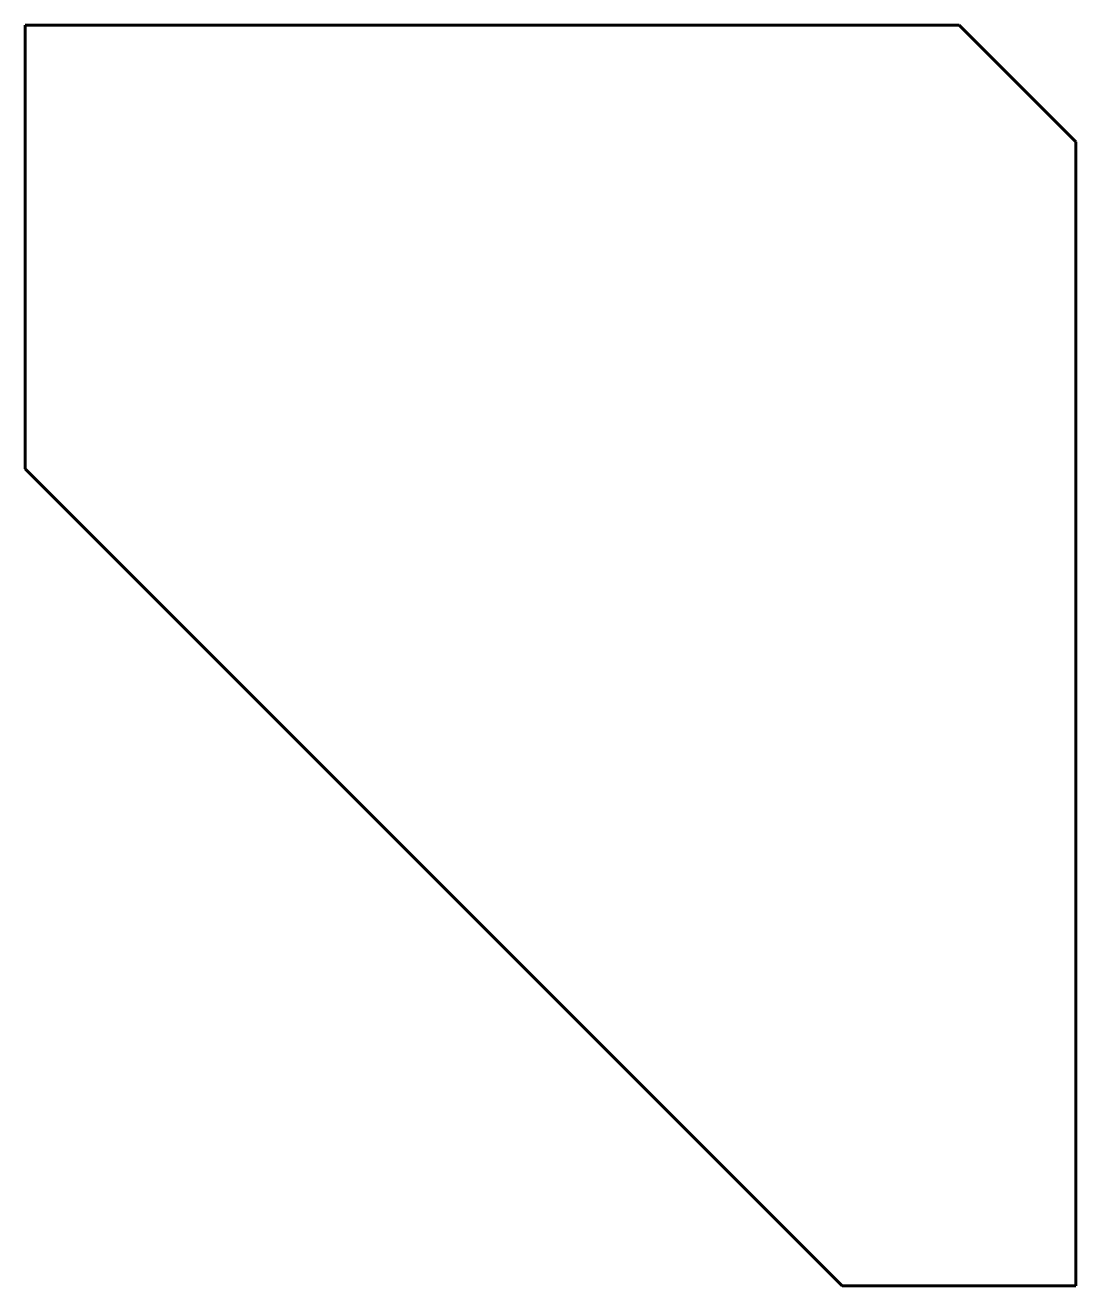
# Model space of a CAD drawing. Header units: millimetres. Extents: x -45 to 0, y 0 to 54.
import ezdxf

# ---------------------------------------------------------------- set-up
doc = ezdxf.new("R2010")
doc.units = ezdxf.units.MM
doc.linetypes.add('K5LT_BASIC', pattern=[0])

msp = doc.modelspace()

# ---------------------------------------------------------------- linework, layer by layer
at = {"color": 150, "linetype": 'K5LT_BASIC', "lineweight": 60, "true_color": 0x0080ff}
for p, q in [((-45, 54), (-45, 35)), ((-5, 54), (-45, 54)), ((0, 49), (-5, 54)), ((0, 0), (0, 49)), ((-45, 35), (-10, 0)), ((-10, 0), (0, 0))]:
    msp.add_line(p, q, dxfattribs=at)

doc.saveas('drawing.dxf')
